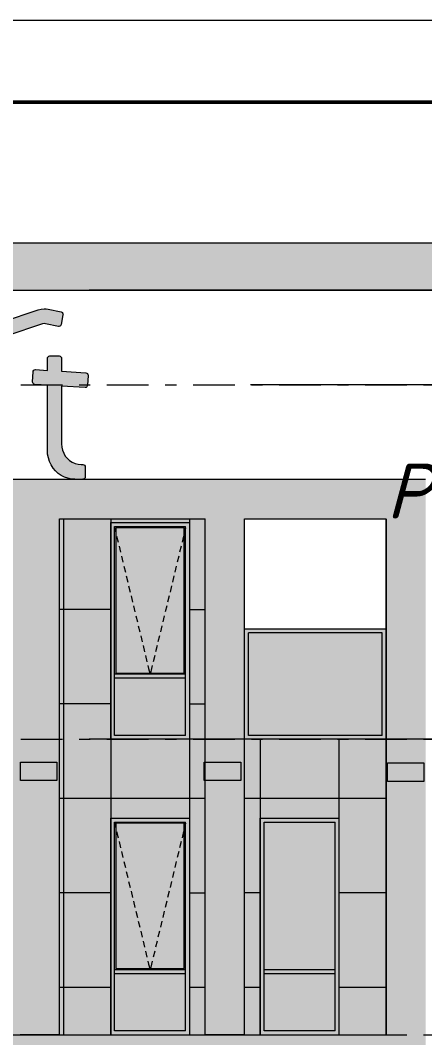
# Model space of a CAD drawing. Header units: millimetres. Extents: x 1499747 to 4230374, y -28481 to 441852.
# Drawn here: x 4146314 to 4151452, y 400392 to 413304 of the extents above; entities that cross this region are included whole.
import ezdxf
from ezdxf.enums import TextEntityAlignment as Align

# ---------------------------------------------------------------- set-up
doc = ezdxf.new("R2010")
doc.units = ezdxf.units.MM
doc.header["$MEASUREMENT"] = 0
doc.layers.add('ТП', color=250, linetype='Continuous', lineweight=30)
doc.layers.add('Чертеж и Рисунок', color=7, linetype='Continuous')
doc.styles.add('СПДС', font='isocpeur.ttf', dxfattribs={"width": 0.9})
doc.styles.add('Текст', font='isocpeui.ttf')

# ---------------------------------------------------------------- blocks, each defined once
blk = doc.blocks.new('*U32')
at = {"lineweight": 0}
blk.add_lwpolyline([(-415, -5), (5, -5), (5, 292), (-415, 292)], close=True, dxfattribs=at)
at = {"color": 0, "linetype": 'Continuous', "lineweight": 50}
blk.add_lwpolyline([(-395, 287), (0, 287), (0, 0), (-395, 0)], close=True, dxfattribs=at)
at = {"style": 'СПДС'}
for tag, p in [('ШИФР_ПРОЕКТА_ЛИСТ2', (-65, 7.5)), ('ЛИСТ_второй', (-5, 5))]:
    blk.add_attdef(tag, text='', height=2.5, dxfattribs=at).set_placement(p, align=Align.MIDDLE_CENTER)

msp = doc.modelspace()

# ---------------------------------------------------------------- hatches: boundary and pattern name
at = {"layer": 'Чертеж и Рисунок', "linetype": 'Continuous', "lineweight": 0, "true_color": 0x2e2e2e}
for points in [[(4137415.44924, 409878.46661), (4146437.76303, 409878.46661), (4146437.76303, 410478.39753), (4137474.54933, 410478.39753)], [(4157712.78025, 410478.39753), (4146437.76303, 410478.39753), (4146437.76303, 409878.46661), (4157712.78025, 409878.46661)], [(4147962.66536, 406928.46211), (4147462.66459, 406928.46211), (4147512.66467, 406878.46203), (4147962.66536, 406878.46203)], [(4147462.66459, 406578.46157), (4147512.66467, 406578.46157), (4147512.66467, 406878.46203), (4147462.66459, 406928.46211)], [(4147962.66536, 406878.46203), (4148412.66604, 406878.46203), (4148462.66612, 406928.45211), (4148462.66612, 406928.46211), (4147962.66536, 406928.46211)], [(4148412.66604, 406578.46157), (4148462.66612, 406578.46157), (4148462.66612, 406928.45211), (4148412.66604, 406878.46203)], [(4147462.66459, 405178.45943), (4147512.66467, 405178.45943), (4147512.66467, 406578.46157), (4147462.66459, 406578.46157)], [(4148412.66604, 405178.45943), (4148462.66612, 405178.45943), (4148462.66612, 406578.46157), (4148412.66604, 406578.46157)], [(4149162.66719, 405578.46004), (4149162.66719, 404178.45791), (4149212.66726, 404228.45798), (4149212.66726, 405528.45997)], [(4150962.66994, 405578.46004), (4149162.66719, 405578.46004), (4149212.66726, 405528.45997), (4150912.66986, 405528.45997)], [(4150962.66994, 405578.46004), (4150912.66986, 405528.45997), (4150912.66986, 404228.45798), (4150962.66994, 404178.45791)], [(4147462.66459, 404978.45913), (4147512.66467, 404978.45913), (4147512.66467, 405178.45943), (4147462.66459, 405178.45943)], [(4148412.66604, 404978.45913), (4148462.66612, 404978.45913), (4148462.66612, 405178.45943), (4148412.66604, 405178.45943)], [(4147462.66459, 404978.45913), (4147462.66459, 404178.45791), (4147512.66467, 404228.45798), (4147512.66467, 404978.45913)], [(4147512.66467, 405003.45917), (4147512.66467, 404953.45909), (4147962.66536, 404953.45909), (4147962.66536, 405003.45917)], [(4147962.66536, 405003.45917), (4147962.66536, 404953.45909), (4148412.66604, 404953.45909), (4148412.66604, 405003.45917)], [(4148412.66604, 404228.45798), (4148462.66612, 404178.47791), (4148462.66612, 404978.45913), (4148412.66604, 404978.45913)], [(4147512.66467, 404228.45798), (4147462.66459, 404178.45791), (4147962.66536, 404178.45791), (4147962.66536, 404228.45798)], [(4148412.66604, 404228.45798), (4147962.66536, 404228.45798), (4147962.66536, 404178.45791), (4148462.66612, 404178.45791), (4148462.66612, 404178.47791)], [(4149162.66719, 404178.45791), (4150962.66994, 404178.45791), (4150912.66986, 404228.45798), (4149212.66726, 404228.45798)], [(4147462.66459, 403178.45638), (4147512.66467, 403128.4563), (4147962.66536, 403128.4563), (4147962.66536, 403178.45638)], [(4147462.66459, 402828.45584), (4147512.66467, 402828.45584), (4147512.66467, 403128.4563), (4147462.66459, 403178.45638)], [(4147962.66536, 403128.4563), (4148412.66604, 403128.4563), (4148462.66612, 403178.44638), (4148462.66612, 403178.45638), (4147962.66536, 403178.45638)], [(4148412.66604, 402828.45584), (4148462.66612, 402828.45584), (4148462.66612, 403178.44638), (4148412.66604, 403128.4563)], [(4149862.66826, 403178.45638), (4149362.66749, 403178.45638), (4149412.66757, 403128.4563), (4149862.66826, 403128.4563)], [(4149362.66749, 402828.45584), (4149412.66757, 402828.45584), (4149412.66757, 403128.4563), (4149362.66749, 403178.45638)], [(4149862.66826, 403128.4563), (4150312.66895, 403128.4563), (4150362.56902, 403178.44638), (4150362.56902, 403178.45638), (4149862.66826, 403178.45638)], [(4150362.56902, 403178.44638), (4150312.66895, 403128.4563), (4150312.66895, 402828.45584), (4150362.56902, 402828.45584)], [(4147462.66459, 401428.4137), (4147512.66467, 401428.4137), (4147512.66467, 402828.45584), (4147462.66459, 402828.45584)], [(4148412.66604, 401428.4137), (4148462.66612, 401428.4137), (4148462.66612, 402828.45584), (4148412.66604, 402828.45584)], [(4149362.66749, 401428.4137), (4149412.66757, 401428.4137), (4149412.66757, 402828.45584), (4149362.66749, 402828.45584)], [(4150362.56902, 402828.45584), (4150312.66895, 402828.45584), (4150312.66895, 401428.4137), (4150362.56902, 401428.4137)], [(4147462.66459, 401228.4134), (4147512.66467, 401228.4134), (4147512.66467, 401428.4137), (4147462.66459, 401428.4137)], [(4148412.66604, 401228.4134), (4148462.66612, 401228.4134), (4148462.66612, 401428.4137), (4148412.66604, 401428.4137)], [(4149362.66749, 401228.4134), (4149412.66757, 401228.4134), (4149412.66757, 401428.4137), (4149362.66749, 401428.4137)], [(4150362.56902, 401428.4137), (4150312.66895, 401428.4137), (4150312.66895, 401228.4134), (4150362.56902, 401228.4134)], [(4147462.66459, 401228.4134), (4147462.66459, 400428.41218), (4147512.66467, 400478.41225), (4147512.66467, 401228.4134)], [(4147512.66467, 401203.41336), (4147962.66536, 401203.41336), (4147962.66536, 401253.41344), (4147512.66467, 401253.41344)], [(4147962.66536, 401253.41344), (4147962.66536, 401203.41336), (4148412.66604, 401203.41336), (4148412.66604, 401253.41344)], [(4148412.66604, 400478.41225), (4148462.66612, 400428.51218), (4148462.66612, 401228.4134), (4148412.66604, 401228.4134)], [(4149362.66749, 401228.4134), (4149362.66749, 400428.41218), (4149412.66757, 400478.41225), (4149412.66757, 401228.4134)], [(4149412.66757, 401203.41336), (4149862.66826, 401203.41336), (4149862.66826, 401253.41344), (4149412.66757, 401253.41344)], [(4149862.66826, 401253.41344), (4149862.66826, 401203.41336), (4150312.66895, 401203.41336), (4150312.66895, 401253.41344)], [(4150312.66895, 401228.4134), (4150312.66895, 400478.41225), (4150362.56902, 400428.51218), (4150362.56902, 401228.4134)], [(4147462.66459, 400428.41218), (4147962.66536, 400428.41218), (4147962.66536, 400478.41225), (4147512.66467, 400478.41225)], [(4148412.66604, 400478.41225), (4147962.66536, 400478.41225), (4147962.66536, 400428.41218), (4148462.66612, 400428.41218), (4148462.66612, 400428.51218)], [(4149862.66826, 400428.41218), (4149862.66826, 400478.41225), (4149412.66757, 400478.41225), (4149362.66749, 400428.41218)], [(4150312.66895, 400478.41225), (4149862.66826, 400478.41225), (4149862.66826, 400428.41218), (4150362.56902, 400428.41218), (4150362.56902, 400428.51218)]]:
    msp.add_hatch(color=250, dxfattribs=at).paths.add_polyline_path(points)
at = {"layer": 'Чертеж и Рисунок', "linetype": 'Continuous', "lineweight": 0, "true_color": 0xf7f7f7}
for points in [[(4146797.56358, 409419.14591), (4146803.36358, 409418.55591), (4146814.8636, 409420.96591), (4146824.56362, 409427.72593), (4146829.66362, 409434.84594), (4146832.66363, 409443.07595), (4146855.86366, 409565.93614), (4146856.56367, 409572.71615), (4146854.26366, 409584.63616), (4146847.76365, 409594.85618), (4146840.66364, 409600.32619), (4146832.36363, 409603.42619), (4146667.36338, 409637.26625), (4146643.36334, 409640.95625), (4146619.0633, 409642.25625), (4146580.26324, 409639.01625), (4146542.56319, 409629.67623), (4145630.46179, 409325.38577), (4145593.76174, 409309.69574), (4145560.06168, 409288.22571), (4145530.26164, 409261.56567), (4145504.6616, 409230.04562), (4145484.06157, 409194.99557), (4145469.06155, 409157.22551), (4145459.96153, 409117.62545), (4145457.06153, 409077.10539), (4145457.06153, 407509.77299), (4145459.26153, 407497.85298), (4145465.86154, 407487.63296), (4145475.46156, 407480.87295), (4145487.06157, 407478.46295), (4145607.06176, 407478.46295), (4145618.56177, 407480.87295), (4145628.26179, 407487.63296), (4145634.7618, 407497.85298), (4145637.0618, 407509.77299), (4145637.0618, 408738.96487), (4146180.76263, 408703.91482), (4146182.46264, 408703.85482), (4146194.06265, 408706.26482), (4146203.76267, 408713.02483), (4146209.96268, 408722.58485), (4146212.46268, 408733.74486), (4146219.86269, 408858.72506), (4146219.86269, 408860.13506), (4146217.66269, 408872.05508), (4146211.16268, 408882.27509), (4146202.26267, 408888.6651), (4146191.66265, 408891.38511), (4145637.0618, 408927.15516), (4145637.0618, 409076.82539), (4145637.0618, 409077.88539), (4145639.36181, 409096.39542), (4145646.26182, 409113.72545), (4145657.26183, 409128.77547), (4145669.96185, 409139.29548), (4145684.86188, 409146.3955), (4146597.86327, 409450.99596), (4146618.4633, 409454.84597), (4146632.26332, 409453.12596)], [(4146917.16376, 407491.18297), (4146962.36383, 407481.74295), (4147008.3639, 407478.46295), (4147108.36405, 407478.46295), (4147119.96407, 407480.87295), (4147129.66408, 407487.63296), (4147136.16409, 407497.85298), (4147138.3641, 407509.77299), (4147138.3641, 407634.98319), (4147136.16409, 407646.9032), (4147129.66408, 407657.12322), (4147119.96407, 407663.88323), (4147108.36405, 407666.29323), (4147088.36402, 407666.29323), (4147048.96396, 407669.63324), (4147010.6639, 407679.27325), (4146974.36385, 407694.96328), (4146941.06379, 407716.29331), (4146911.66375, 407742.70335), (4146885.96371, 407774.2234), (4146865.46368, 407809.27345), (4146850.46366, 407847.03351), (4146841.36364, 407886.63357), (4146838.36364, 407927.16363), (4146838.36364, 408661.50475), (4147136.06409, 408642.30473), (4147137.86409, 408642.24473), (4147149.46411, 408644.65473), (4147159.06413, 408651.41474), (4147165.36414, 408660.98475), (4147167.86414, 408672.13477), (4147175.26415, 408797.11496), (4147175.26415, 408798.53496), (4147173.06415, 408810.44498), (4147166.46414, 408820.665), (4147157.66413, 408827.06501), (4147147.06411, 408829.78501), (4146838.36364, 408849.68504), (4146838.36364, 409012.60529), (4146836.16363, 409024.52531), (4146829.66362, 409034.74532), (4146819.96361, 409041.50534), (4146808.36359, 409043.91534), (4146688.36341, 409043.91534), (4146676.86339, 409041.50534), (4146667.16338, 409034.74532), (4146660.66337, 409024.52531), (4146658.36336, 409012.60529), (4146658.36336, 408861.29506), (4146508.26313, 408870.97507), (4146506.46313, 408871.02507), (4146494.96311, 408868.61507), (4146485.2631, 408861.85506), (4146479.06309, 408852.29505), (4146476.56308, 408841.14503), (4146469.16307, 408716.16484), (4146469.06307, 408714.74484), (4146471.36308, 408702.82482), (4146477.86309, 408692.6048), (4146486.7631, 408686.21479), (4146497.36312, 408683.49479), (4146658.36336, 408673.10477), (4146658.36336, 407843.68351), (4146661.26337, 407796.35343), (4146670.06338, 407749.76336), (4146684.7634, 407704.67329), (4146704.96343, 407661.79323), (4146730.56347, 407621.83317), (4146760.96352, 407585.43311), (4146794.86357, 407554.15306), (4146832.66363, 407527.71302), (4146873.66369, 407506.59299)]]:
    msp.add_hatch(color=7, dxfattribs=at).paths.add_polyline_path(points)
at = {"layer": 'Чертеж и Рисунок', "linetype": 'Continuous', "lineweight": 0, "true_color": 0xbc9a89}
for points in [[(4137462.74931, 406978.46218), (4150962.66994, 406978.46218), (4150962.66994, 407478.46295), (4137462.74931, 407478.46295)], [(4150962.66994, 407478.46295), (4150962.66994, 399933.01142), (4151462.6707, 399933.01142), (4151462.6707, 407478.46295)], [(4146312.76283, 406978.46218), (4146312.76283, 400433.01218), (4146812.7636, 400433.01218), (4146812.7636, 406978.46218)], [(4148662.66642, 406978.46218), (4148662.66642, 400433.01218), (4149162.66719, 400433.01218), (4149162.66719, 406978.46218)], [(4136962.74855, 399933.01142), (4136962.74855, 399928.41141), (4150962.66994, 399928.41141), (4150962.66994, 400428.41218), (4137462.74931, 400428.41218), (4137462.74931, 399933.01142)]]:
    msp.add_hatch(color=33, dxfattribs=at).paths.add_polyline_path(points)
at = {"layer": 'Чертеж и Рисунок', "linetype": 'Continuous', "lineweight": 0, "true_color": 0x868d8e}
h = msp.add_hatch(color=252, dxfattribs=at)
h.paths.add_polyline_path([(4137462.74931, 400428.41218), (4138062.75033, 400428.41218), (4138062.75033, 403178.45628), (4139062.75168, 403178.45628), (4139062.75168, 400428.41218), (4139962.7532, 400428.41218), (4139962.7532, 403178.45628), (4140962.75475, 403178.45628), (4140962.75475, 400428.41218), (4142762.75739, 400428.41218), (4142762.75739, 403178.45628), (4143762.75894, 403178.45628), (4143762.75894, 400428.41218), (4144662.76026, 400428.41218), (4144662.76026, 403178.45628), (4145662.76182, 403178.45628), (4145662.76182, 400428.41218), (4147462.66468, 400428.41218), (4147462.66468, 403178.45628), (4148462.66603, 403178.45628), (4148462.66603, 400428.41218), (4149362.56757, 400428.41218), (4149362.56757, 403178.45628), (4150362.56893, 403178.45628), (4150362.56893, 400428.41218), (4150962.56994, 400428.41218), (4150962.56994, 404178.45784), (4149162.66728, 404178.45784), (4149162.66728, 400433.01217), (4148662.6665, 400433.01217), (4148662.6665, 404178.45784), (4148662.6665, 406978.46223), (4146812.76352, 406978.46223), (4146812.76352, 400433.01217), (4146312.76275, 400433.01217), (4146312.76275, 406978.46223), (4144462.75999, 406978.46223), (4144462.75999, 400433.01217), (4143962.75922, 400433.01217), (4143962.75922, 406978.46223), (4142112.75646, 406978.46223), (4142112.75646, 400433.01217), (4141612.75568, 400433.01217), (4141612.75568, 406978.46223), (4139762.75273, 406978.46223), (4139762.75273, 400433.01217), (4139262.75215, 400433.01217), (4139262.75215, 406978.46223), (4137462.74931, 406978.46223)])
h.paths.add_polyline_path([(4138062.75033, 404178.45784), (4138062.75033, 406928.46211), (4139062.75168, 406928.46211), (4139062.75168, 404178.45784)], flags=0)
h.paths.add_polyline_path([(4139962.7532, 404178.45784), (4139962.7532, 406928.46211), (4140962.75475, 406928.46211), (4140962.75475, 404178.45784)], flags=0)
h.paths.add_polyline_path([(4143762.75894, 404178.45784), (4142762.75739, 404178.45784), (4142762.75739, 406928.46211), (4143762.75894, 406928.46211)], flags=0)
h.paths.add_polyline_path([(4145662.76182, 404178.45784), (4144662.76026, 404178.45784), (4144662.76026, 406928.46211), (4145662.76182, 406928.46211)], flags=0)
h.paths.add_polyline_path([(4147462.66468, 404178.45784), (4147462.66468, 406928.46211), (4148462.66603, 406928.46211), (4148462.66603, 404178.45784)], flags=0)
at = {"layer": 'Чертеж и Рисунок', "linetype": 'Continuous', "lineweight": 0, "true_color": 0xf7fdff}
for points in [[(4147512.66467, 406878.46203), (4147512.66467, 405178.45943), (4147512.66467, 405003.45917), (4147527.66469, 405018.45919), (4147527.66469, 406863.46201)], [(4147512.66467, 406878.46203), (4147527.66469, 406863.46201), (4148397.66602, 406863.46201), (4148412.66604, 406878.46203)], [(4148397.66602, 406863.46201), (4148397.66602, 405018.45919), (4148412.66604, 405003.45917), (4148412.66604, 405178.45943), (4148412.66604, 406578.46157), (4148412.66604, 406878.46203)], [(4147527.66469, 405018.45919), (4147512.66467, 405003.45917), (4148412.66604, 405003.45917), (4148397.66602, 405018.45919)], [(4147512.66467, 403128.4563), (4147512.66467, 401428.4137), (4147512.66467, 401253.41344), (4147527.66469, 401268.41346), (4147527.66469, 403113.45628)], [(4148412.66604, 403128.4563), (4147512.66467, 403128.4563), (4147527.66469, 403113.45628), (4148397.66602, 403113.45628)], [(4148412.66604, 403128.4563), (4148397.66602, 403113.45628), (4148397.66602, 401268.41346), (4148412.66604, 401253.41344), (4148412.66604, 401428.4137)], [(4147527.66469, 401268.41346), (4147512.66467, 401253.41344), (4148412.66604, 401253.41344), (4148397.66602, 401268.41346)]]:
    msp.add_hatch(color=7, dxfattribs=at).paths.add_polyline_path(points)
at = {"layer": 'Чертеж и Рисунок', "linetype": 'Continuous', "lineweight": 0, "true_color": 0x84adf9}
for points in [[(4147527.66469, 406863.46201), (4147527.66469, 405018.45919), (4148397.66602, 405018.45919), (4148397.66602, 406863.46201)], [(4149212.66726, 405528.45997), (4149212.66726, 404228.45798), (4150912.66986, 404228.45798), (4150912.66986, 405528.45997)], [(4147512.66467, 404228.45798), (4148412.66604, 404228.45798), (4148412.66604, 404953.45909), (4147512.66467, 404953.45909)], [(4149412.66757, 401253.41344), (4150312.66895, 401253.41344), (4150312.66895, 402828.45584), (4150312.66895, 403128.4563), (4149412.66757, 403128.4563)], [(4147527.66469, 401268.41346), (4148397.66602, 401268.41346), (4148397.66602, 403113.45628), (4147527.66469, 403113.45628)], [(4147512.66467, 400478.41225), (4148412.66604, 400478.41225), (4148412.66604, 401203.41336), (4147512.66467, 401203.41336)], [(4149412.66757, 401203.41336), (4149412.66757, 400478.41225), (4150312.66895, 400478.41225), (4150312.66895, 401203.41336)]]:
    msp.add_hatch(color=161, dxfattribs=at).paths.add_polyline_path(points)
at = {"layer": 'Чертеж и Рисунок', "linetype": 'Continuous', "lineweight": 0, "true_color": 0x7f7f7f}
msp.add_hatch(color=8, dxfattribs=at).paths.add_polyline_path([(4150962.56994, 404178.45791), (4150962.56994, 404018.45766), (4150962.66994, 404018.45766), (4150962.66994, 404178.45791)])
at = {"layer": 'Чертеж и Рисунок', "linetype": 'Continuous', "lineweight": 0, "true_color": 0x606060}
for points in [[(4150962.66994, 404018.45766), (4150962.56994, 404018.45766), (4150962.56994, 400428.41218), (4150962.66994, 400428.41218)], [(4149362.56749, 401278.41347), (4149362.56749, 400428.41218), (4149362.66749, 400428.41218), (4149362.66749, 401278.41347)]]:
    msp.add_hatch(color=251, dxfattribs=at).paths.add_polyline_path(points)
at = {"layer": 'Чертеж и Рисунок', "linetype": 'Continuous', "lineweight": 0, "true_color": 0xffffff}
for points in [[(4146315.66284, 403653.5071), (4146777.46354, 403653.5071), (4146777.46354, 403889.22746), (4146315.66284, 403889.22746)], [(4148651.86641, 403653.5071), (4149113.76711, 403653.5071), (4149113.76711, 403889.22746), (4148651.86641, 403889.22746)], [(4150978.46996, 403643.85709), (4151440.37067, 403643.85709), (4151440.37067, 403879.56745), (4150978.46996, 403879.56745)]]:
    msp.add_hatch(color=7, dxfattribs=at).paths.add_polyline_path(points)

# ---------------------------------------------------------------- linework, layer by layer
at = {"layer": 'Чертеж и Рисунок', "color": 7, "linetype": 'Continuous', "lineweight": 5}
for points in [[(4137474.54933, 410478.39753), (4146437.76303, 410478.39753)], [(4146437.76303, 410478.39753), (4157712.78025, 410478.39753)], [(4137415.44924, 409878.46661), (4146437.76303, 409878.46661)], [(4146437.76303, 409878.46661), (4157712.78025, 409878.46661)], [(4160252.08413, 409878.46661), (4147187.76417, 409878.46661)], [(4158784.58189, 409878.46661), (4147187.76417, 409878.46661)], [(4145630.46179, 409325.38577), (4146542.56319, 409629.67623)], [(4146542.56319, 409629.67623), (4146580.26324, 409639.01625)], [(4146580.26324, 409639.01625), (4146619.0633, 409642.25625)], [(4146619.0633, 409642.25625), (4146643.36334, 409640.95625)], [(4146643.36334, 409640.95625), (4146667.36338, 409637.26625)], [(4146667.36338, 409637.26625), (4146832.36363, 409603.42619)], [(4146832.36363, 409603.42619), (4146840.66364, 409600.32619)], [(4146840.66364, 409600.32619), (4146847.76365, 409594.85618)], [(4146847.76365, 409594.85618), (4146854.26366, 409584.63616)], [(4146854.26366, 409584.63616), (4146856.56367, 409572.71615)], [(4146597.86327, 409450.99596), (4145684.86188, 409146.3955)], [(4146618.4633, 409454.84597), (4146597.86327, 409450.99596)], [(4146632.26332, 409453.12596), (4146618.4633, 409454.84597)], [(4146797.56358, 409419.14591), (4146632.26332, 409453.12596)], [(4146855.86366, 409565.93614), (4146832.66363, 409443.07595)], [(4146856.56367, 409572.71615), (4146855.86366, 409565.93614)], [(4146803.36358, 409418.55591), (4146797.56358, 409419.14591)], [(4146814.8636, 409420.96591), (4146803.36358, 409418.55591)], [(4146824.56362, 409427.72593), (4146814.8636, 409420.96591)], [(4146829.66362, 409434.84594), (4146824.56362, 409427.72593)], [(4146832.66363, 409443.07595), (4146829.66362, 409434.84594)], [(4146658.36336, 409012.60529), (4146660.66337, 409024.52531)], [(4146658.36336, 408861.29506), (4146658.36336, 409012.60529)], [(4146660.66337, 409024.52531), (4146667.16338, 409034.74532)], [(4146667.16338, 409034.74532), (4146676.86339, 409041.50534)], [(4146676.86339, 409041.50534), (4146688.36341, 409043.91534)], [(4146688.36341, 409043.91534), (4146808.36359, 409043.91534)], [(4146808.36359, 409043.91534), (4146819.96361, 409041.50534)], [(4146819.96361, 409041.50534), (4146829.66362, 409034.74532)], [(4146829.66362, 409034.74532), (4146836.16363, 409024.52531)], [(4146836.16363, 409024.52531), (4146838.36364, 409012.60529)], [(4146838.36364, 409012.60529), (4146838.36364, 408849.68504)], [(4146469.16307, 408716.16484), (4146476.56308, 408841.14503)], [(4146476.56308, 408841.14503), (4146479.06309, 408852.29505)], [(4146479.06309, 408852.29505), (4146485.2631, 408861.85506)], [(4146485.2631, 408861.85506), (4146494.96311, 408868.61507)], [(4146494.96311, 408868.61507), (4146506.46313, 408871.02507)], [(4146506.46313, 408871.02507), (4146508.26313, 408870.97507)], [(4146508.26313, 408870.97507), (4146658.36336, 408861.29506)], [(4146838.36364, 408849.68504), (4147147.06411, 408829.78501)], [(4147147.06411, 408829.78501), (4147157.66413, 408827.06501)], [(4147157.66413, 408827.06501), (4147166.46414, 408820.665)], [(4147166.46414, 408820.665), (4147173.06415, 408810.44498)], [(4147173.06415, 408810.44498), (4147175.26415, 408798.53496)], [(4146469.06307, 408714.74484), (4146469.16307, 408716.16484)], [(4146471.36308, 408702.82482), (4146469.06307, 408714.74484)], [(4146477.86309, 408692.6048), (4146471.36308, 408702.82482)], [(4146486.7631, 408686.21479), (4146477.86309, 408692.6048)], [(4146497.36312, 408683.49479), (4146486.7631, 408686.21479)], [(4146658.36336, 408673.10477), (4146497.36312, 408683.49479)], [(4146658.36336, 407843.68351), (4146658.36336, 408673.10477)], [(4147167.86414, 408672.13477), (4147165.36414, 408660.98475)], [(4147175.26415, 408797.11496), (4147167.86414, 408672.13477)], [(4147175.26415, 408798.53496), (4147175.26415, 408797.11496)], [(4160252.08413, 408678.46478), (4149237.6673, 408678.46478)], [(4158784.58189, 408678.46478), (4149237.6673, 408678.46478)], [(4146838.36364, 408661.50475), (4146838.36364, 407927.16363)], [(4147136.06409, 408642.30473), (4146838.36364, 408661.50475)], [(4147137.86409, 408642.24473), (4147136.06409, 408642.30473)], [(4147149.46411, 408644.65473), (4147137.86409, 408642.24473)], [(4147159.06413, 408651.41474), (4147149.46411, 408644.65473)], [(4147165.36414, 408660.98475), (4147159.06413, 408651.41474)], [(4146838.36364, 407927.16363), (4146841.36364, 407886.63357)], [(4146661.26337, 407796.35343), (4146658.36336, 407843.68351)], [(4146670.06338, 407749.76336), (4146661.26337, 407796.35343)], [(4146841.36364, 407886.63357), (4146850.46366, 407847.03351)], [(4146850.46366, 407847.03351), (4146865.46368, 407809.27345)], [(4146865.46368, 407809.27345), (4146885.96371, 407774.2234)], [(4146885.96371, 407774.2234), (4146911.66375, 407742.70335)], [(4146684.7634, 407704.67329), (4146670.06338, 407749.76336)], [(4146704.96343, 407661.79323), (4146684.7634, 407704.67329)], [(4146730.56347, 407621.83317), (4146704.96343, 407661.79323)], [(4146911.66375, 407742.70335), (4146941.06379, 407716.29331)], [(4146941.06379, 407716.29331), (4146974.36385, 407694.96328)], [(4146974.36385, 407694.96328), (4147010.6639, 407679.27325)], [(4147010.6639, 407679.27325), (4147048.96396, 407669.63324)], [(4147048.96396, 407669.63324), (4147088.36402, 407666.29323)], [(4147088.36402, 407666.29323), (4147108.36405, 407666.29323)], [(4147108.36405, 407666.29323), (4147119.96407, 407663.88323)], [(4147119.96407, 407663.88323), (4147129.66408, 407657.12322)], [(4147129.66408, 407657.12322), (4147136.16409, 407646.9032)], [(4147136.16409, 407646.9032), (4147138.3641, 407634.98319)], [(4146760.96352, 407585.43311), (4146730.56347, 407621.83317)], [(4146794.86357, 407554.15306), (4146760.96352, 407585.43311)], [(4146832.66363, 407527.71302), (4146794.86357, 407554.15306)], [(4146873.66369, 407506.59299), (4146832.66363, 407527.71302)], [(4147138.3641, 407509.77299), (4147136.16409, 407497.85298)], [(4147138.3641, 407634.98319), (4147138.3641, 407509.77299)], [(4137462.74931, 407478.46295), (4150962.66994, 407478.46295)], [(4146917.16376, 407491.18297), (4146873.66369, 407506.59299)], [(4146962.36383, 407481.74295), (4146917.16376, 407491.18297)], [(4147008.3639, 407478.46295), (4146962.36383, 407481.74295)], [(4147119.96407, 407480.87295), (4147108.36405, 407478.46295)], [(4147129.66408, 407487.63296), (4147119.96407, 407480.87295)], [(4147136.16409, 407497.85298), (4147129.66408, 407487.63296)], [(4150962.66994, 407478.46295), (4151462.6707, 407478.46295)], [(4146812.7636, 406978.46218), (4148662.66642, 406978.46218)], [(4146812.7636, 400433.01218), (4146812.7636, 406978.46218)], [(4147462.66459, 406578.46157), (4147462.66459, 406928.46211)], [(4147462.66459, 406928.46211), (4148462.66612, 406928.46211)], [(4147462.66459, 404178.45791), (4147462.66459, 406928.46211)], [(4147512.66467, 406878.46203), (4147962.66536, 406878.46203)], [(4147512.66467, 406578.46157), (4147512.66467, 406878.46203)], [(4147962.66536, 406878.46203), (4148412.66604, 406878.46203)], [(4148412.66604, 406578.46157), (4148412.66604, 406878.46203)], [(4148462.66612, 406928.46211), (4148462.66612, 404178.45791)], [(4148662.66642, 400433.01218), (4148662.66642, 406978.46218)], [(4148662.66642, 404178.45791), (4148662.66642, 406978.46218)], [(4149162.66719, 406978.46218), (4150962.66994, 406978.46218)], [(4149162.66719, 400433.01218), (4149162.66719, 406978.46218)], [(4150962.66994, 400428.41218), (4150962.66994, 406978.46218)], [(4148397.66602, 406863.46201), (4147527.66469, 406863.46201)], [(4147527.66469, 406863.46201), (4147527.66469, 405018.45919)], [(4148397.66602, 405018.45919), (4148397.66602, 406863.46201)], [(4147462.66459, 405178.45943), (4147462.66459, 406578.46157)], [(4147512.66467, 405178.45943), (4147512.66467, 406578.46157)], [(4148412.66604, 405178.45943), (4148412.66604, 406578.46157)], [(4150962.66994, 405578.46004), (4149162.66719, 405578.46004)], [(4149212.66726, 404228.45798), (4149212.66726, 405528.45997)], [(4150912.66986, 405528.45997), (4149212.66726, 405528.45997)], [(4150912.66986, 404228.45798), (4150912.66986, 405528.45997)], [(4147462.66459, 404978.45913), (4147462.66459, 405178.45943)], [(4147512.66467, 405003.45917), (4147512.66467, 405178.45943)], [(4148412.66604, 405003.45917), (4148412.66604, 405178.45943)], [(4147462.66459, 404178.45791), (4147462.66459, 404978.45913)], [(4147962.66536, 405003.45917), (4147512.66467, 405003.45917)], [(4147512.66467, 404978.45913), (4147512.66467, 405003.45917)], [(4147512.66467, 404953.45909), (4147512.66467, 404978.45913)], [(4147962.66536, 404953.45909), (4147512.66467, 404953.45909)], [(4147512.66467, 404228.45798), (4147512.66467, 404953.45909)], [(4147527.66469, 405018.45919), (4148397.66602, 405018.45919)], [(4148412.66604, 405003.45917), (4147962.66536, 405003.45917)], [(4148412.66604, 404953.45909), (4147962.66536, 404953.45909)], [(4148412.66604, 404978.45913), (4148412.66604, 405003.45917)], [(4148412.66604, 404953.45909), (4148412.66604, 404978.45913)], [(4148412.66604, 404228.45798), (4148412.66604, 404953.45909)], [(4160252.08413, 404178.45791), (4147187.76417, 404178.45791)], [(4158784.58189, 404178.45791), (4147187.76417, 404178.45791)], [(4148462.66612, 404178.45791), (4147462.66459, 404178.45791)], [(4147962.66536, 404228.45798), (4147512.66467, 404228.45798)], [(4148412.66604, 404228.45798), (4147962.66536, 404228.45798)], [(4150962.56994, 404178.45791), (4149162.66719, 404178.45791)], [(4150912.66986, 404228.45798), (4149212.66726, 404228.45798)], [(4150962.56994, 400428.41218), (4150962.56994, 404178.45791)], [(4146315.66284, 403653.5071), (4146315.66284, 403889.22746)], [(4146315.66284, 403889.22746), (4146777.46354, 403889.22746)], [(4146777.46354, 403889.22746), (4146777.46354, 403653.5071)], [(4148651.86641, 403653.5071), (4148651.86641, 403889.22746)], [(4148651.86641, 403889.22746), (4149113.76711, 403889.22746)], [(4149113.76711, 403889.22746), (4149113.76711, 403653.5071)], [(4150978.46996, 403643.85709), (4150978.46996, 403879.56745)], [(4150978.46996, 403879.56745), (4151440.37067, 403879.56745)], [(4151440.37067, 403879.56745), (4151440.37067, 403643.85709)], [(4146777.46354, 403653.5071), (4146315.66284, 403653.5071)], [(4149113.76711, 403653.5071), (4148651.86641, 403653.5071)], [(4151440.37067, 403643.85709), (4150978.46996, 403643.85709)], [(4147462.66459, 402828.45584), (4147462.66459, 403178.45638)], [(4147462.66459, 403178.45638), (4148462.66612, 403178.45638)], [(4147462.66459, 400428.41218), (4147462.66459, 403178.45638)], [(4147512.66467, 403128.4563), (4147962.66536, 403128.4563)], [(4147512.66467, 402828.45584), (4147512.66467, 403128.4563)], [(4147962.66536, 403128.4563), (4148412.66604, 403128.4563)], [(4148412.66604, 402828.45584), (4148412.66604, 403128.4563)], [(4148462.66612, 403178.45638), (4148462.66612, 400428.41218)], [(4149362.56749, 403178.45638), (4150362.56902, 403178.45638)], [(4149362.56749, 400428.41218), (4149362.56749, 403178.45638)], [(4149362.66749, 402828.45584), (4149362.66749, 403178.45638)], [(4149412.66757, 403128.4563), (4149862.66826, 403128.4563)], [(4149412.66757, 402828.45584), (4149412.66757, 403128.4563)], [(4149862.66826, 403128.4563), (4150312.66895, 403128.4563)], [(4150312.66895, 402828.45584), (4150312.66895, 403128.4563)], [(4150362.56902, 403178.45638), (4150362.56902, 400428.41218)], [(4148397.66602, 403113.45628), (4147527.66469, 403113.45628)], [(4147527.66469, 403113.45628), (4147527.66469, 401268.41346)], [(4148397.66602, 401268.41346), (4148397.66602, 403113.45628)], [(4147462.66459, 401428.4137), (4147462.66459, 402828.45584)], [(4147512.66467, 401428.4137), (4147512.66467, 402828.45584)], [(4148412.66604, 401428.4137), (4148412.66604, 402828.45584)], [(4149362.66749, 401428.4137), (4149362.66749, 402828.45584)], [(4149412.66757, 401428.4137), (4149412.66757, 402828.45584)], [(4150312.66895, 401428.4137), (4150312.66895, 402828.45584)], [(4147462.66459, 401228.4134), (4147462.66459, 401428.4137)], [(4147512.66467, 401253.41344), (4147512.66467, 401428.4137)], [(4148412.66604, 401253.41344), (4148412.66604, 401428.4137)], [(4149362.66749, 401228.4134), (4149362.66749, 401428.4137)], [(4149412.66757, 401253.41344), (4149412.66757, 401428.4137)], [(4150312.66895, 401253.41344), (4150312.66895, 401428.4137)], [(4147462.66459, 400428.41218), (4147462.66459, 401228.4134)], [(4147962.66536, 401253.41344), (4147512.66467, 401253.41344)], [(4147512.66467, 401228.4134), (4147512.66467, 401253.41344)], [(4147512.66467, 401203.41336), (4147512.66467, 401228.4134)], [(4147962.66536, 401203.41336), (4147512.66467, 401203.41336)], [(4147512.66467, 400478.41225), (4147512.66467, 401203.41336)], [(4147527.66469, 401268.41346), (4148397.66602, 401268.41346)], [(4148412.66604, 401253.41344), (4147962.66536, 401253.41344)], [(4148412.66604, 401203.41336), (4147962.66536, 401203.41336)], [(4148412.66604, 401228.4134), (4148412.66604, 401253.41344)], [(4148412.66604, 401203.41336), (4148412.66604, 401228.4134)], [(4148412.66604, 400478.41225), (4148412.66604, 401203.41336)], [(4149362.66749, 400428.41218), (4149362.66749, 401228.4134)], [(4149862.66826, 401253.41344), (4149412.66757, 401253.41344)], [(4149412.66757, 401228.4134), (4149412.66757, 401253.41344)], [(4149412.66757, 401203.41336), (4149412.66757, 401228.4134)], [(4149862.66826, 401203.41336), (4149412.66757, 401203.41336)], [(4149412.66757, 400478.41225), (4149412.66757, 401203.41336)], [(4150312.66895, 401253.41344), (4149862.66826, 401253.41344)], [(4150312.66895, 401203.41336), (4149862.66826, 401203.41336)], [(4150312.66895, 401228.4134), (4150312.66895, 401253.41344)], [(4150312.66895, 401203.41336), (4150312.66895, 401228.4134)], [(4150312.66895, 400478.41225), (4150312.66895, 401203.41336)], [(4137462.74931, 400428.41218), (4150962.66994, 400428.41218)], [(4146312.76283, 400433.01218), (4146812.7636, 400433.01218)], [(4147962.66536, 400478.41225), (4147512.66467, 400478.41225)], [(4148412.66604, 400478.41225), (4147962.66536, 400478.41225)], [(4148662.66642, 400433.01218), (4149162.66719, 400433.01218)], [(4149862.66826, 400478.41225), (4149412.66757, 400478.41225)], [(4150312.66895, 400478.41225), (4149862.66826, 400478.41225)]]:
    msp.add_lwpolyline(points, dxfattribs=at)
at = {"layer": 'Чертеж и Рисунок', "color": 1, "linetype": 'Continuous', "lineweight": 0}
for points in [[(4146321.26285, 408678.46478), (4146850.46366, 408678.46478)], [(4147062.16398, 408678.46478), (4147203.26419, 408678.46478)], [(4147414.96452, 408678.46478), (4147944.06533, 408678.46478)], [(4148155.76565, 408678.46478), (4148296.86587, 408678.46478)], [(4148508.56619, 408678.46478), (4149037.667, 408678.46478)], [(4149249.36732, 408678.46478), (4149390.46754, 408678.46478)], [(4149602.16786, 408678.46478), (4150131.26867, 408678.46478)], [(4150342.96899, 408678.46478), (4150484.06921, 408678.46478)], [(4150695.76953, 408678.46478), (4151224.97034, 408678.46478)], [(4151436.57066, 408678.46478), (4151577.67088, 408678.46478)], [(4146321.26285, 404178.45791), (4146850.46366, 404178.45791)], [(4147062.16398, 404178.45791), (4147203.26419, 404178.45791)], [(4147414.96452, 404178.45791), (4147944.06533, 404178.45791)], [(4148155.76565, 404178.45791), (4148296.86587, 404178.45791)], [(4148508.56619, 404178.45791), (4149037.667, 404178.45791)], [(4149249.36732, 404178.45791), (4149390.46754, 404178.45791)], [(4149602.16786, 404178.45791), (4150131.26867, 404178.45791)], [(4150342.96899, 404178.45791), (4150484.06921, 404178.45791)], [(4150695.76953, 404178.45791), (4151224.97034, 404178.45791)], [(4151436.57066, 404178.45791), (4151577.67088, 404178.45791)], [(4146321.26285, 400428.41218), (4146850.46366, 400428.41218)], [(4147062.16398, 400428.41218), (4147203.26419, 400428.41218)], [(4147414.96452, 400428.41218), (4147944.06533, 400428.41218)], [(4148155.76565, 400428.41218), (4148296.86587, 400428.41218)], [(4148508.56619, 400428.41218), (4149037.667, 400428.41218)], [(4149249.36732, 400428.41218), (4149390.46754, 400428.41218)], [(4149602.16786, 400428.41218), (4150131.26867, 400428.41218)], [(4150342.96899, 400428.41218), (4150484.06921, 400428.41218)], [(4150695.76953, 400428.41218), (4151224.97034, 400428.41218)], [(4151436.57066, 400428.41218), (4151577.67088, 400428.41218)]]:
    msp.add_lwpolyline(points, dxfattribs=at)
at = {"layer": 'Чертеж и Рисунок', "color": 253, "linetype": 'Continuous', "lineweight": 5, "true_color": 0xaaaaaa}
for points in [[(4146862.66367, 406973.87218), (4146862.66367, 400428.41218)], [(4147462.66459, 406973.87218), (4147462.66459, 400428.41218)], [(4148462.66612, 406973.87218), (4148462.66612, 400428.41218)], [(4150962.66994, 406973.87218), (4150962.66994, 400428.41218)], [(4147462.76459, 405828.02043), (4146812.7636, 405828.02043)], [(4148462.76612, 405828.02043), (4148662.76642, 405828.02043)], [(4147462.76459, 404628.01859), (4146812.7636, 404628.01859)], [(4148462.76612, 404628.01859), (4148662.76642, 404628.01859)], [(4149362.66749, 404178.45791), (4149362.66749, 400428.41218)], [(4150362.66902, 404178.45791), (4150362.66902, 400428.41218)], [(4148662.76642, 403428.01676), (4146812.7636, 403428.01676)], [(4150962.76994, 403428.01676), (4149162.76719, 403428.01676)], [(4147462.46459, 402228.01493), (4146812.7636, 402228.01493)], [(4148462.76612, 402228.01493), (4148663.06643, 402228.01493)], [(4149362.76749, 402228.01493), (4149162.46719, 402228.01493)], [(4150962.76994, 402228.01493), (4150362.76902, 402228.01493)], [(4147462.96459, 401028.01309), (4146812.7636, 401028.01309)], [(4148662.76642, 401028.01309), (4148462.66612, 401028.01309)], [(4149363.06749, 401028.01309), (4149162.76719, 401028.01309)], [(4150962.76994, 401028.01309), (4150362.66902, 401028.01309)]]:
    msp.add_lwpolyline(points, dxfattribs=at)
at = {"layer": 'Чертеж и Рисунок', "color": 23, "linetype": 'Continuous', "lineweight": 5, "true_color": 0xbf8080}
for points in [[(4147512.66467, 406862.75201), (4147526.46469, 406805.70192)], [(4147538.16471, 406757.09184), (4147556.96474, 406679.33173)], [(4148387.166, 406757.09184), (4148368.46598, 406679.33173)], [(4148412.66604, 406862.75201), (4148398.96602, 406805.70192)], [(4147568.66475, 406630.72165), (4147587.46478, 406552.95153)], [(4148356.66596, 406630.72165), (4148337.96593, 406552.95153)], [(4147599.1648, 406504.35146), (4147617.96483, 406426.58134)], [(4148326.16591, 406504.35146), (4148307.36588, 406426.58134)], [(4147629.66485, 406377.98127), (4147648.46488, 406300.21115)], [(4148295.66586, 406377.98127), (4148276.86584, 406300.21115)], [(4147660.16489, 406251.61107), (4147678.96492, 406173.84095)], [(4148265.16582, 406251.61107), (4148246.36579, 406173.84095)], [(4147690.66494, 406125.24088), (4147709.46497, 406047.47076)], [(4148234.66577, 406125.24088), (4148215.86574, 406047.47076)], [(4147721.26499, 405998.87069), (4147739.96501, 405921.10057)], [(4148204.16572, 405998.87069), (4148185.3657, 405921.10057)], [(4147751.76503, 405872.50049), (4147770.46506, 405794.73037)], [(4148173.66568, 405872.50049), (4148154.86565, 405794.73037)], [(4147782.26508, 405746.1303), (4147800.96511, 405668.36018)], [(4148143.16563, 405746.1303), (4148124.3656, 405668.36018)], [(4147812.76513, 405619.76011), (4147831.46515, 405541.98999)], [(4148112.66558, 405619.76011), (4148093.86556, 405541.98999)], [(4147843.26517, 405493.37991), (4147861.9652, 405415.6198)], [(4148082.16554, 405493.37991), (4148063.36551, 405415.6198)], [(4147873.76522, 405367.00972), (4147892.46525, 405289.2496)], [(4148051.66549, 405367.00972), (4148032.86546, 405289.2496)], [(4147904.26527, 405240.63953), (4147922.96529, 405162.87941)], [(4148021.16544, 405240.63953), (4148002.36542, 405162.87941)], [(4147934.76531, 405114.26934), (4147943.96533, 405076.22928)], [(4147943.96533, 405076.22928), (4147957.86535, 405018.45919)], [(4147981.46538, 405076.22928), (4147967.56536, 405018.45919)], [(4147990.6654, 405114.26934), (4147981.46538, 405076.22928)], [(4147957.86535, 405018.45919), (4147961.46535, 405003.45917)], [(4147967.56536, 405018.45919), (4147963.86536, 405003.45917)], [(4147512.66467, 403112.74628), (4147526.46469, 403055.69619)], [(4147538.16471, 403007.08612), (4147556.96474, 402929.326)], [(4148387.166, 403007.08612), (4148368.46598, 402929.326)], [(4148412.66604, 403112.74628), (4148398.96602, 403055.69619)], [(4147568.66475, 402880.71592), (4147587.46478, 402802.9458)], [(4148356.66596, 402880.71592), (4148337.96593, 402802.9458)], [(4147599.1648, 402754.34573), (4147617.96483, 402676.57561)], [(4148326.16591, 402754.34573), (4148307.36588, 402676.57561)], [(4147629.66485, 402627.97554), (4147648.46488, 402550.20542)], [(4148295.66586, 402627.97554), (4148276.86584, 402550.20542)], [(4147660.16489, 402501.61534), (4147678.96492, 402423.81522)], [(4148265.16582, 402501.61534), (4148246.36579, 402423.81522)], [(4147690.66494, 402375.21515), (4147709.46497, 402297.51503)], [(4148234.66577, 402375.21515), (4148215.86574, 402297.51503)], [(4147721.26499, 402248.81496), (4147739.96501, 402171.11484)], [(4148204.16572, 402248.81496), (4148185.3657, 402171.11484)], [(4147751.76503, 402122.51476), (4147770.46506, 402044.71465)], [(4148173.66568, 402122.51476), (4148154.86565, 402044.71465)], [(4147782.26508, 401996.11457), (4147800.96511, 401918.31445)], [(4148143.16563, 401996.11457), (4148124.3656, 401918.31445)], [(4147812.76513, 401869.71438), (4147831.46515, 401792.01426)], [(4148112.66558, 401869.71438), (4148093.86556, 401792.01426)], [(4147843.26517, 401743.41419), (4147861.9652, 401665.61407)], [(4148082.16554, 401743.41419), (4148063.36551, 401665.61407)], [(4147873.76522, 401617.01399), (4147892.46525, 401539.21387)], [(4148051.66549, 401617.01399), (4148032.86546, 401539.21387)], [(4147904.26527, 401490.6138), (4147922.96529, 401412.91368)], [(4148021.16544, 401490.6138), (4148002.36542, 401412.91368)], [(4147934.76531, 401364.31361), (4147943.96533, 401326.21355)], [(4147943.96533, 401326.21355), (4147957.86535, 401268.41346)], [(4147981.46538, 401326.21355), (4147967.56536, 401268.41346)], [(4147990.6654, 401364.31361), (4147981.46538, 401326.21355)], [(4147957.86535, 401268.41346), (4147961.46535, 401253.41344)], [(4147967.56536, 401268.41346), (4147963.86536, 401253.41344)]]:
    msp.add_lwpolyline(points, dxfattribs=at)

# ---------------------------------------------------------------- block references
at = {"lineweight": 0, "xscale": 207.8567760686079, "yscale": 207.8567760686079, "zscale": 207.8567760686079}
msp.add_blockref('*U32', (4178090.07684, 352609.64016), dxfattribs=at)

# ---------------------------------------------------------------- texts
at = {"layer": 'ТП', "lineweight": 30, "insert": (4150962.66994, 407678.46218), "char_height": 700, "width": 3382.8894475, "attachment_point": 1, "style": 'Текст'}
msp.add_mtext('P{\\fISOCPEUR|b0|i1|c204|p34;5}', dxfattribs=at)

doc.saveas('drawing.dxf')
